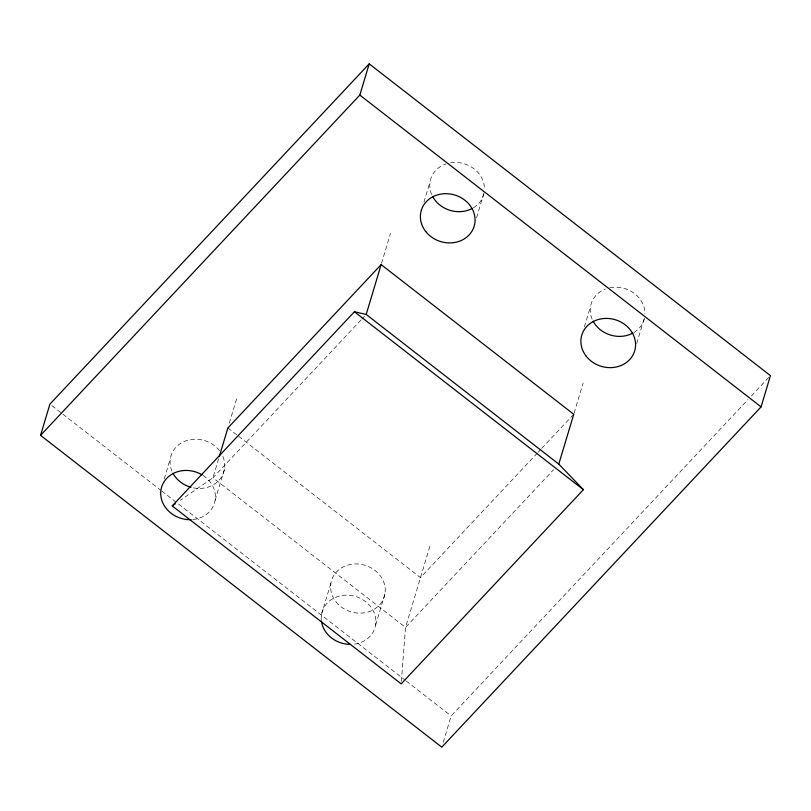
<?xml version="1.0" encoding="UTF-8"?>
<svg xmlns="http://www.w3.org/2000/svg" width="811" height="811" viewBox="0 0 811 811"><rect width="100%" height="100%" fill="white"/><g stroke="black" fill="none" stroke-linecap="round" stroke-linejoin="round"><path stroke-width="0.61" stroke-dasharray="4.05 3.04" d="M401.384 681.352L405.541 627.44L429.86 546.381M164.248 478.916L170.371 458.489M218.635 458.793L212.938 477.78L180.356 500.296M229.331 423.149L237.258 396.721M215.097 500.387L224.465 469.153M381.505 263.423L390.517 233.386M423.93 202.162L430.053 181.745M321.491 614.485L330.868 583.251M476.584 217.622L483.792 193.596M375.605 625.068L384.972 593.824M443.242 742.349L451.169 715.92L747.955 399.62M584.427 326.884L590.55 306.457M574.107 413.083L583.109 383.045M636.716 343.54L644.289 318.317M360.996 319.98L212.938 477.78L405.541 627.44L553.599 469.65M361.868 319.058L364.463 316.29M537.379 453.045L420.483 577.614L237.866 435.71M538.24 452.112L540.836 449.345M541.707 448.422L573.742 414.279M751.412 395.93L770.45 375.645M227.891 427.955L236.873 434.929M51.914 405.672L61.9 413.428M62.893 414.198L160.71 490.209M161.713 490.99L405.257 680.236M406.25 681.017L451.169 715.92M483.954 193.434A27.604 24.33 16.7 0 1 473.371 207.829M431.655 194.468A27.604 24.33 16.7 0 1 445.989 163.934M450.49 162.829A27.604 24.33 16.7 0 1 484.451 189.216M644.451 318.155A27.604 24.33 16.7 0 1 633.867 332.551M592.152 319.189A27.604 24.33 16.7 0 1 605.412 289.04M609.831 287.753A27.604 24.33 16.7 0 1 644.948 313.928M222.863 456.421A27.604 24.33 16.7 0 1 193.373 487.857M171.973 471.221A27.604 24.33 16.7 0 1 184.168 441.508A27.604 24.33 16.7 0 1 219.406 450.592M321.268 619.817A27.604 24.33 16.7 0 1 345.81 595.173A27.604 24.33 16.7 0 1 375.665 618.306A27.604 24.33 16.7 0 1 352.856 644.289M203.155 475.53A27.604 24.33 16.7 0 1 214.773 501.948A27.604 24.33 16.7 0 1 192.319 519.577M335.957 601.803A27.604 24.33 16.7 0 0 383.015 599.866A27.604 24.33 16.7 0 0 354.782 563.949A27.604 24.33 16.7 0 0 335.957 601.803"/><path stroke-width="1.22" d="M40.55 435.355L49.917 404.121L369.208 63.846L770.45 375.645L761.083 406.879L441.792 747.154L40.55 435.355L359.831 95.08L369.208 63.846M219.345 456.421L227.891 427.955L381.14 264.619L573.742 414.279L558.789 464.105L583.403 489.682L401.192 683.866L172.216 505.932L354.417 311.748L366.197 314.445L558.789 464.105M366.197 314.445L381.14 264.619M172.216 505.932L175.267 503.813M359.831 95.08L761.083 406.879M354.417 311.748L583.403 489.682M472.397 208.376A27.604 24.33 16.7 0 1 432.628 196.485M632.894 333.098A27.604 24.33 16.7 0 1 593.125 321.197M191.041 487.299A27.604 24.33 16.7 0 1 172.936 473.239M350.504 644.39A27.604 24.33 16.7 0 1 321.379 620.891M191.143 519.648A27.604 24.33 16.7 0 1 161.328 488.171A27.604 24.33 16.7 0 1 202.142 474.891M425.745 231.53A27.604 24.33 16.7 0 0 472.813 229.665A27.604 24.33 16.7 0 0 444.641 193.707A27.604 24.33 16.7 0 0 425.745 231.53M586.241 356.252A27.604 24.33 16.7 0 0 633.31 354.387A27.604 24.33 16.7 0 0 605.138 318.429A27.604 24.33 16.7 0 0 586.241 356.252"/></g></svg>
